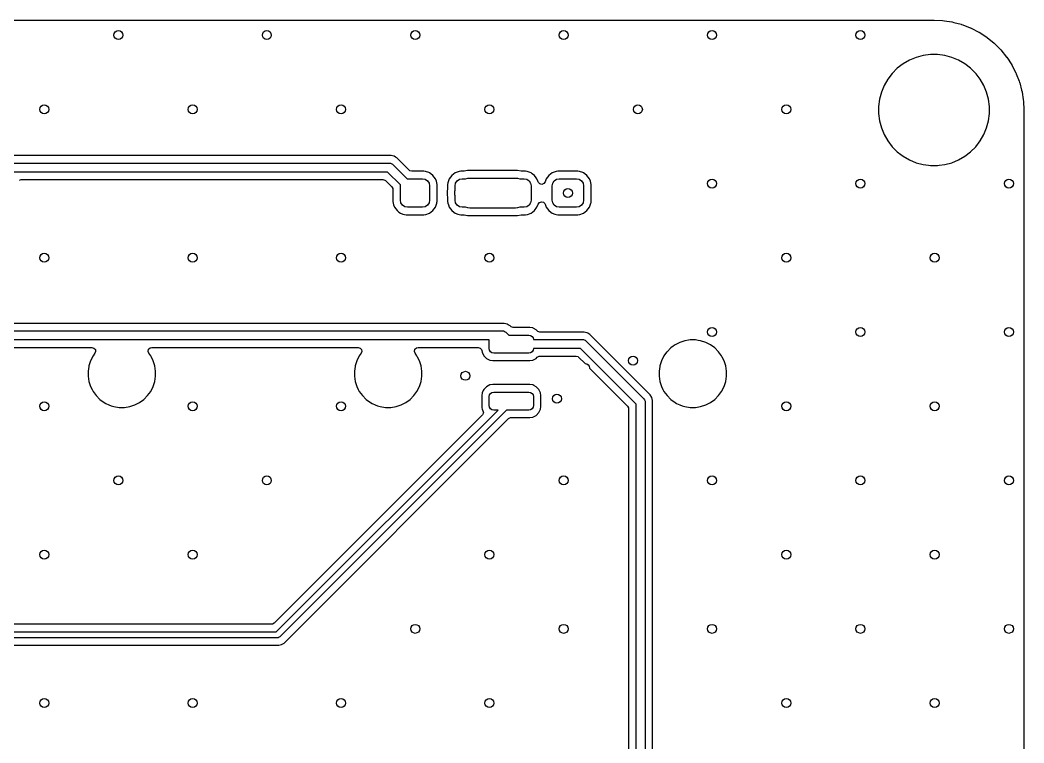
# Model space of a CAD drawing. Extents: x 117 to 217, y -143 to -43.
# Drawn here: x 183.52 to 217, y -67.11 to -43 of the extents above; entities that cross this region are included whole.
import ezdxf

# ---------------------------------------------------------------- set-up
doc = ezdxf.new("R2010")
doc.units = 0
doc.layers.add('BLACK', color=7, linetype='CONTINUOUS')

msp = doc.modelspace()

# ---------------------------------------------------------------- linework, layer by layer
at = {"layer": 'BLACK', "linetype": 'CONTINUOUS'}
for p, q in [((120.003246, -43.0005), (213.996754, -43.0005)), ((213.996754, -43.0005), (214.003243, -43.000669)), ((214.003243, -43.000669), (214.280182, -43.015184)), ((214.280182, -43.015184), (214.287575, -43.015794)), ((214.287575, -43.015794), (214.349875, -43.022813)), ((214.349875, -43.022813), (214.355353, -43.023555)), ((214.355353, -43.023555), (214.597128, -43.061848)), ((214.597128, -43.061848), (214.605289, -43.063423)), ((214.605289, -43.063423), (214.66083, -43.0761)), ((214.66083, -43.0761), (214.665181, -43.077179)), ((214.665181, -43.077179), (214.908157, -43.142284)), ((214.908157, -43.142284), (214.916999, -43.145013)), ((214.916999, -43.145013), (214.959629, -43.15993)), ((214.959629, -43.15993), (214.963079, -43.161195)), ((214.963079, -43.161195), (215.209378, -43.255739)), ((215.209378, -43.255739), (215.218711, -43.25977)), ((215.218711, -43.25977), (215.239307, -43.269689)), ((215.239307, -43.269689), (215.241754, -43.2709)), ((215.241754, -43.2709), (215.493968, -43.399411)), ((215.493968, -43.399411), (215.505203, -43.405898)), ((215.505203, -43.405898), (215.757608, -43.569812)), ((215.757608, -43.569812), (215.768109, -43.577441)), ((215.768109, -43.577441), (216.00201, -43.76685)), ((216.00201, -43.76685), (216.011655, -43.775535)), ((216.011655, -43.775535), (216.224464, -43.988344)), ((213.638214, -44.181161), (213.403895, -44.243947)), ((213.878711, -44.1495), (213.638214, -44.181161)), ((213.878712, -44.1495), (213.878711, -44.1495)), ((214.121288, -44.1495), (213.878712, -44.1495)), ((214.121289, -44.1495), (214.121288, -44.1495)), ((214.361785, -44.181161), (214.121289, -44.1495)), ((214.596104, -44.243947), (214.361785, -44.181161)), ((216.224464, -43.988344), (216.233149, -43.997989)), ((216.233149, -43.997989), (216.422558, -44.23189)), ((212.969706, -44.458067), (212.777263, -44.605733)), ((213.179785, -44.336777), (212.969706, -44.458067)), ((213.179794, -44.336773), (213.179785, -44.336777)), ((213.403895, -44.243947), (213.179794, -44.336773)), ((214.820205, -44.336773), (214.596104, -44.243947)), ((214.820212, -44.336776), (214.820205, -44.336773)), ((215.030289, -44.458064), (214.820212, -44.336776)), ((215.030292, -44.458066), (215.030289, -44.458064)), ((215.030293, -44.458067), (215.030292, -44.458066)), ((215.222736, -44.605733), (215.030293, -44.458067)), ((216.422558, -44.23189), (216.430187, -44.242391)), ((216.430187, -44.242391), (216.594101, -44.494796)), ((216.594101, -44.494796), (216.600591, -44.506036)), ((216.600591, -44.506036), (216.729075, -44.758199)), ((212.605733, -44.777263), (212.458067, -44.969706)), ((212.605739, -44.777256), (212.605733, -44.777263)), ((212.777256, -44.605739), (212.605739, -44.777256)), ((212.777263, -44.605733), (212.777256, -44.605739)), ((215.222743, -44.605739), (215.222736, -44.605733)), ((215.39426, -44.777256), (215.222743, -44.605739)), ((215.394266, -44.777263), (215.39426, -44.777256)), ((215.404533, -44.790643), (215.394266, -44.777263)), ((215.541936, -44.969711), (215.404533, -44.790643)), ((216.729075, -44.758199), (216.730309, -44.760691)), ((216.730309, -44.760691), (216.740223, -44.781277)), ((216.740223, -44.781277), (216.744268, -44.790643)), ((216.744268, -44.790643), (216.838791, -45.036887)), ((212.336773, -45.179794), (212.243947, -45.403895)), ((212.336777, -45.179785), (212.336773, -45.179794)), ((212.458067, -44.969706), (212.336777, -45.179785)), ((215.663224, -45.179788), (215.541936, -44.969711)), ((215.756054, -45.4039), (215.663224, -45.179788)), ((216.838791, -45.036887), (216.840068, -45.040369)), ((216.840068, -45.040369), (216.854985, -45.082999)), ((216.854985, -45.082999), (216.857719, -45.09186)), ((216.857719, -45.09186), (216.922806, -45.334766)), ((212.243947, -45.403895), (212.181161, -45.638214)), ((215.818838, -45.638211), (215.756054, -45.4039)), ((216.922806, -45.334766), (216.923923, -45.339269)), ((216.923923, -45.339269), (216.936569, -45.394679)), ((216.936569, -45.394679), (216.93815, -45.402872)), ((216.93815, -45.402872), (216.97644, -45.644627)), ((212.181161, -45.638214), (212.1495, -45.878711)), ((215.8505, -45.878712), (215.818838, -45.638211)), ((216.97644, -45.644627), (216.977187, -45.650142)), ((216.977187, -45.650142), (216.984204, -45.712424)), ((216.984204, -45.712424), (216.984814, -45.719816)), ((216.984814, -45.719816), (216.99933, -45.996755)), ((212.1495, -45.878711), (212.1495, -46.121288)), ((212.1495, -46.121288), (212.181161, -46.361785)), ((215.818838, -46.361789), (215.8505, -46.121288)), ((215.8505, -46.121288), (215.8505, -45.878712)), ((216.99933, -45.996755), (216.9995, -46.003246)), ((216.9995, -46.003246), (216.9995, -139.996753)), ((212.181161, -46.361785), (212.243947, -46.596104)), ((215.756054, -46.5961), (215.818838, -46.361789)), ((212.243947, -46.596104), (212.336773, -46.820205)), ((212.336773, -46.820205), (212.336776, -46.820212)), ((212.336776, -46.820212), (212.458064, -47.030289)), ((215.541936, -47.030289), (215.663224, -46.820212)), ((215.663224, -46.820212), (215.756054, -46.5961)), ((212.458064, -47.030289), (212.458066, -47.030292)), ((212.458066, -47.030292), (212.458067, -47.030293)), ((212.458067, -47.030293), (212.605733, -47.222736)), ((215.394265, -47.222738), (215.541936, -47.030289)), ((195.891726, -47.5165), (140.451339, -47.5165)), ((195.891727, -47.5165), (195.891726, -47.5165)), ((195.942657, -47.530146), (195.891727, -47.5165)), ((195.993589, -47.543793), (195.942657, -47.530146)), ((212.605733, -47.222736), (212.605739, -47.222743)), ((212.605739, -47.222743), (212.777256, -47.39426)), ((212.777256, -47.39426), (212.777263, -47.394266)), ((212.777263, -47.394266), (212.890321, -47.481018)), ((212.890321, -47.481018), (212.969711, -47.541936)), ((212.969711, -47.541936), (213.179788, -47.663224)), ((214.820212, -47.663224), (215.030289, -47.541936)), ((215.030289, -47.541936), (215.222738, -47.394265)), ((215.222738, -47.394265), (215.394265, -47.222738)), ((177.8, -47.767), (195.839, -47.767)), ((195.839, -47.767), (195.868264, -47.769882)), ((195.868264, -47.769882), (195.890661, -47.779159)), ((195.890661, -47.779159), (195.922335, -47.792279)), ((195.922335, -47.792279), (195.945066, -47.810934)), ((195.945066, -47.810934), (196.429266, -48.295134)), ((196.03925, -47.570156), (195.993589, -47.543793)), ((196.084913, -47.59652), (196.03925, -47.570156)), ((196.084915, -47.596522), (196.084913, -47.59652)), ((196.494574, -48.006181), (196.084915, -47.596522)), ((213.179788, -47.663224), (213.4039, -47.756054)), ((213.4039, -47.756054), (213.638211, -47.818838)), ((213.638211, -47.818838), (213.818586, -47.842584)), ((213.818586, -47.842584), (213.878711, -47.8505)), ((213.878711, -47.8505), (213.878712, -47.8505)), ((213.878712, -47.8505), (214.121289, -47.8505)), ((214.121289, -47.8505), (214.169388, -47.844167)), ((214.169388, -47.844167), (214.361789, -47.818838)), ((214.361789, -47.818838), (214.5961, -47.756054)), ((214.5961, -47.756054), (214.820212, -47.663224)), ((195.776868, -48.067), (177.862132, -48.067)), ((196.208782, -48.498914), (195.776868, -48.067)), ((196.515216, -48.022815), (196.494574, -48.006181)), ((196.582255, -48.0425), (196.515216, -48.022815)), ((196.986674, -48.0425), (196.582255, -48.0425)), ((196.98669, -48.0425), (196.986674, -48.0425)), ((197.044799, -48.048748), (196.98669, -48.0425)), ((197.149644, -48.087854), (197.044799, -48.048748)), ((197.176278, -48.097788), (197.149644, -48.087854)), ((197.17628, -48.097789), (197.176278, -48.097788)), ((197.214238, -48.126205), (197.17628, -48.097789)), ((197.288616, -48.181884), (197.214238, -48.126205)), ((197.372712, -48.294222), (197.288616, -48.181884)), ((197.916384, -48.181884), (197.832289, -48.294219)), ((198.028719, -48.097789), (197.916384, -48.181884)), ((198.1602, -48.048748), (198.028719, -48.097789)), ((198.218309, -48.0425), (198.1602, -48.048748)), ((198.30319, -48.0425), (198.218309, -48.0425)), ((198.327382, -48.040117), (198.30319, -48.0425)), ((198.44108, -48.0175), (198.327382, -48.040117)), ((198.441082, -48.0175), (198.44108, -48.0175)), ((200.112918, -48.0175), (198.441082, -48.0175)), ((200.11292, -48.0175), (200.112918, -48.0175)), ((200.226618, -48.040117), (200.11292, -48.0175)), ((200.25081, -48.0425), (200.226618, -48.040117)), ((200.373174, -48.0425), (200.25081, -48.0425)), ((200.37319, -48.0425), (200.373174, -48.0425)), ((200.431299, -48.048748), (200.37319, -48.0425)), ((200.536144, -48.087854), (200.431299, -48.048748)), ((200.562778, -48.097788), (200.536144, -48.087854)), ((200.56278, -48.097789), (200.562778, -48.097788)), ((200.600738, -48.126205), (200.56278, -48.097789)), ((200.675116, -48.181884), (200.600738, -48.126205)), ((200.735005, -48.261886), (200.675116, -48.181884)), ((201.152884, -48.181884), (201.068787, -48.294222)), ((201.265219, -48.097789), (201.152884, -48.181884)), ((201.3967, -48.048748), (201.265219, -48.097789)), ((201.454809, -48.0425), (201.3967, -48.048748)), ((201.454826, -48.0425), (201.454809, -48.0425)), ((202.123174, -48.0425), (201.454826, -48.0425)), ((202.12319, -48.0425), (202.123174, -48.0425)), ((202.181299, -48.048748), (202.12319, -48.0425)), ((202.286144, -48.087854), (202.181299, -48.048748)), ((202.312778, -48.097788), (202.286144, -48.087854)), ((202.31278, -48.097789), (202.312778, -48.097788)), ((202.350738, -48.126205), (202.31278, -48.097789)), ((202.425116, -48.181884), (202.350738, -48.126205)), ((202.509212, -48.294222), (202.425116, -48.181884)), ((183.497389, -48.334859), (183.560664, -48.3175)), ((183.560664, -48.3175), (195.621745, -48.3175)), ((195.621745, -48.3175), (195.688784, -48.337185)), ((195.688784, -48.337185), (195.709426, -48.353819)), ((195.709426, -48.353819), (195.915681, -48.560073)), ((196.2025, -48.5305), (196.208782, -48.498914)), ((196.2025, -49.0055), (196.2025, -48.5305)), ((196.429266, -48.295134), (196.44, -48.293)), ((196.44, -48.293), (196.94, -48.293)), ((196.94, -48.293), (197.030887, -48.311079)), ((197.030887, -48.311079), (197.107938, -48.362562)), ((197.107938, -48.362562), (197.159421, -48.439613)), ((197.159421, -48.439613), (197.1775, -48.5305)), ((197.1775, -48.5305), (197.1775, -49.0055)), ((197.402668, -48.374538), (197.372712, -48.294222)), ((197.421751, -48.4257), (197.402668, -48.374538)), ((197.427999, -48.483809), (197.421751, -48.4257)), ((197.428, -48.483826), (197.427999, -48.483809)), ((197.428, -48.694082), (197.428, -48.483826)), ((197.783248, -48.4257), (197.777, -48.483809)), ((197.777, -48.483809), (197.777, -48.619029)), ((197.832289, -48.294219), (197.783248, -48.4257)), ((198.0275, -48.5305), (198.045579, -48.439613)), ((198.0275, -48.672051), (198.0275, -48.5305)), ((198.045579, -48.439613), (198.097062, -48.362562)), ((198.097062, -48.362562), (198.174113, -48.311079)), ((198.174113, -48.311079), (198.265, -48.293)), ((198.265, -48.293), (198.3724, -48.293)), ((198.3724, -48.293), (198.449737, -48.272278)), ((198.449737, -48.272278), (198.515, -48.268)), ((198.515, -48.268), (200.039, -48.268)), ((200.039, -48.268), (200.104263, -48.272278)), ((200.104263, -48.272278), (200.1816, -48.293)), ((200.1816, -48.293), (200.3265, -48.293)), ((200.3265, -48.293), (200.417387, -48.311079)), ((200.417387, -48.311079), (200.494438, -48.362562)), ((200.494438, -48.362562), (200.545921, -48.439613)), ((200.545921, -48.439613), (200.564, -48.5305)), ((200.564, -48.5305), (200.564, -49.0055)), ((200.759212, -48.294222), (200.735005, -48.261886)), ((200.797819, -48.397729), (200.759212, -48.294222)), ((200.805167, -48.413821), (200.797819, -48.397729)), ((200.854572, -48.463227), (200.805167, -48.413821)), ((200.922845, -48.478079), (200.854572, -48.463227)), ((200.98831, -48.453663), (200.922845, -48.478079)), ((201.030181, -48.397729), (200.98831, -48.453663)), ((201.068787, -48.294222), (201.030181, -48.397729)), ((201.264, -48.5305), (201.282079, -48.439613)), ((201.264, -49.0055), (201.264, -48.5305)), ((201.282079, -48.439613), (201.333562, -48.362562)), ((201.333562, -48.362562), (201.410613, -48.311079)), ((201.410613, -48.311079), (201.5015, -48.293)), ((201.5015, -48.293), (202.0765, -48.293)), ((202.0765, -48.293), (202.167387, -48.311079)), ((202.167387, -48.311079), (202.244438, -48.362562)), ((202.244438, -48.362562), (202.295921, -48.439613)), ((202.295921, -48.439613), (202.314, -48.5305)), ((202.314, -48.5305), (202.314, -49.0055)), ((202.539168, -48.374538), (202.509212, -48.294222)), ((202.558251, -48.4257), (202.539168, -48.374538)), ((202.564499, -48.483809), (202.558251, -48.4257)), ((202.5645, -48.483826), (202.564499, -48.483809)), ((202.5645, -49.052173), (202.5645, -48.483826)), ((195.915681, -48.560073), (195.949166, -48.621396)), ((195.949166, -48.621396), (195.952, -48.647754)), ((195.952, -48.647754), (195.952, -49.05219)), ((197.428, -49.052173), (197.428, -48.694082)), ((197.764905, -48.692044), (197.7645, -48.694082)), ((197.7645, -48.694082), (197.7645, -48.841918)), ((197.7645, -48.841918), (197.776336, -48.90142)), ((197.774617, -48.643221), (197.764905, -48.692038)), ((197.764905, -48.692038), (197.764905, -48.692044)), ((197.777, -48.619029), (197.774617, -48.643221)), ((198.019278, -48.702737), (198.0275, -48.672051)), ((198.019278, -48.833263), (198.019278, -48.702737)), ((198.0275, -48.863948), (198.019278, -48.833263)), ((198.0275, -49.0055), (198.0275, -48.863948)), ((195.952, -49.05219), (195.958248, -49.110299)), ((195.958248, -49.110299), (195.978086, -49.163485)), ((195.978086, -49.163485), (196.007288, -49.241778)), ((196.220579, -49.096387), (196.2025, -49.0055)), ((196.272062, -49.173438), (196.220579, -49.096387)), ((196.349113, -49.224921), (196.272062, -49.173438)), ((197.107938, -49.173438), (197.030887, -49.224921)), ((197.159421, -49.096387), (197.107938, -49.173438)), ((197.1775, -49.0055), (197.159421, -49.096387)), ((197.372712, -49.241778), (197.421751, -49.110299)), ((197.421751, -49.110299), (197.424179, -49.087719)), ((197.424179, -49.087719), (197.427999, -49.05219)), ((197.427999, -49.05219), (197.428, -49.052173)), ((197.776336, -48.90142), (197.776816, -48.910211)), ((197.776816, -48.910211), (197.777, -48.91697)), ((197.777, -48.91697), (197.777, -49.05219)), ((197.777, -49.05219), (197.783248, -49.110299)), ((197.783248, -49.110299), (197.803086, -49.163485)), ((197.803086, -49.163485), (197.832288, -49.241778)), ((198.045579, -49.096387), (198.0275, -49.0055)), ((198.097062, -49.173438), (198.045579, -49.096387)), ((198.174113, -49.224921), (198.097062, -49.173438)), ((200.494438, -49.173438), (200.417387, -49.224921)), ((200.545921, -49.096387), (200.494438, -49.173438)), ((200.564, -49.0055), (200.545921, -49.096387)), ((200.759212, -49.241778), (200.797818, -49.138268)), ((200.797818, -49.138268), (200.83969, -49.082337)), ((200.83969, -49.082337), (200.905154, -49.05792)), ((200.905154, -49.05792), (200.973427, -49.072772)), ((200.973427, -49.072772), (201.022832, -49.122177)), ((201.022832, -49.122177), (201.030179, -49.138265)), ((201.030179, -49.138265), (201.068788, -49.241778)), ((201.282079, -49.096387), (201.264, -49.0055)), ((201.333562, -49.173438), (201.282079, -49.096387)), ((201.410613, -49.224921), (201.333562, -49.173438)), ((202.244438, -49.173438), (202.167387, -49.224921)), ((202.295921, -49.096387), (202.244438, -49.173438)), ((202.314, -49.0055), (202.295921, -49.096387)), ((202.509212, -49.241778), (202.558251, -49.110299)), ((202.558251, -49.110299), (202.560679, -49.087719)), ((202.560679, -49.087719), (202.564499, -49.05219)), ((202.564499, -49.05219), (202.5645, -49.052173)), ((196.007288, -49.241778), (196.091384, -49.354116)), ((196.091384, -49.354116), (196.155166, -49.401863)), ((196.155166, -49.401863), (196.202252, -49.437112)), ((196.202252, -49.437112), (196.203722, -49.438212)), ((196.203722, -49.438212), (196.289499, -49.470205)), ((196.289499, -49.470205), (196.3352, -49.487251)), ((196.3352, -49.487251), (196.393309, -49.493499)), ((196.44, -49.243), (196.349113, -49.224921)), ((196.393309, -49.493499), (196.393326, -49.4935)), ((196.393326, -49.4935), (196.986674, -49.4935)), ((196.94, -49.243), (196.44, -49.243)), ((197.030887, -49.224921), (196.94, -49.243)), ((196.986674, -49.4935), (196.98669, -49.493499)), ((196.98669, -49.493499), (197.044799, -49.487251)), ((197.044799, -49.487251), (197.054797, -49.483522)), ((197.054797, -49.483522), (197.176278, -49.438212)), ((197.176278, -49.438212), (197.288616, -49.354116)), ((197.288616, -49.354116), (197.372712, -49.241778)), ((197.832288, -49.241778), (197.916384, -49.354116)), ((197.916384, -49.354116), (197.980166, -49.401863)), ((197.980166, -49.401863), (198.027252, -49.437112)), ((198.027252, -49.437112), (198.028722, -49.438212)), ((198.028722, -49.438212), (198.114499, -49.470205)), ((198.114499, -49.470205), (198.1602, -49.487251)), ((198.1602, -49.487251), (198.218309, -49.493499)), ((198.265, -49.243), (198.174113, -49.224921)), ((198.218309, -49.493499), (198.218326, -49.4935)), ((198.218326, -49.4935), (198.30319, -49.4935)), ((198.3724, -49.243), (198.265, -49.243)), ((198.30319, -49.4935), (198.327382, -49.495883)), ((198.327382, -49.495883), (198.44108, -49.5185)), ((198.449737, -49.263722), (198.3724, -49.243)), ((198.44108, -49.5185), (198.441082, -49.5185)), ((198.441082, -49.5185), (200.112919, -49.5185)), ((198.515, -49.268), (198.449737, -49.263722)), ((200.039, -49.268), (198.515, -49.268)), ((200.104263, -49.263722), (200.039, -49.268)), ((200.1816, -49.243), (200.104263, -49.263722)), ((200.112919, -49.5185), (200.226618, -49.495883)), ((200.3265, -49.243), (200.1816, -49.243)), ((200.226618, -49.495883), (200.25081, -49.4935)), ((200.25081, -49.4935), (200.373174, -49.4935)), ((200.417387, -49.224921), (200.3265, -49.243)), ((200.373174, -49.4935), (200.37319, -49.493499)), ((200.37319, -49.493499), (200.431299, -49.487251)), ((200.431299, -49.487251), (200.441297, -49.483522)), ((200.441297, -49.483522), (200.562778, -49.438212)), ((200.562778, -49.438212), (200.675116, -49.354116)), ((200.675116, -49.354116), (200.759212, -49.241778)), ((201.068788, -49.241778), (201.152884, -49.354116)), ((201.152884, -49.354116), (201.216666, -49.401863)), ((201.216666, -49.401863), (201.263752, -49.437112)), ((201.263752, -49.437112), (201.265222, -49.438212)), ((201.265222, -49.438212), (201.350999, -49.470205)), ((201.350999, -49.470205), (201.3967, -49.487251)), ((201.3967, -49.487251), (201.454809, -49.493499)), ((201.5015, -49.243), (201.410613, -49.224921)), ((201.454809, -49.493499), (201.454826, -49.4935)), ((201.454826, -49.4935), (202.123174, -49.4935)), ((202.0765, -49.243), (201.5015, -49.243)), ((202.167387, -49.224921), (202.0765, -49.243)), ((202.123174, -49.4935), (202.12319, -49.493499)), ((202.12319, -49.493499), (202.181299, -49.487251)), ((202.181299, -49.487251), (202.191297, -49.483522)), ((202.191297, -49.483522), (202.312778, -49.438212)), ((202.312778, -49.438212), (202.425116, -49.354116)), ((202.425116, -49.354116), (202.509212, -49.241778)), ((199.667226, -53.1155), (143.100839, -53.1155)), ((199.667227, -53.1155), (199.667226, -53.1155)), ((199.718157, -53.129146), (199.667227, -53.1155)), ((199.769089, -53.142793), (199.718157, -53.129146)), ((199.796645, -53.158703), (199.769089, -53.142793)), ((199.860413, -53.19552), (199.796645, -53.158703)), ((199.860415, -53.195522), (199.860413, -53.19552)), ((199.882074, -53.217181), (199.860415, -53.195522)), ((199.902716, -53.233815), (199.882074, -53.217181)), ((199.969755, -53.2535), (199.902716, -53.233815)), ((143.0405, -53.366), (199.6145, -53.366)), ((199.6145, -53.366), (199.643764, -53.368882)), ((199.643764, -53.368882), (199.665564, -53.377912)), ((199.665564, -53.377912), (199.697835, -53.391279)), ((199.697835, -53.391279), (199.720566, -53.409934)), ((199.720566, -53.409934), (199.814632, -53.504)), ((199.814632, -53.504), (200.49, -53.504)), ((200.521519, -53.2535), (199.969755, -53.2535)), ((200.49, -53.504), (200.547403, -53.515418)), ((200.521524, -53.2535), (200.521519, -53.2535)), ((200.615301, -53.268352), (200.521524, -53.2535)), ((200.547403, -53.515418), (200.596066, -53.547934)), ((200.596066, -53.547934), (200.628582, -53.596597)), ((200.631417, -53.276564), (200.615301, -53.268352)), ((200.728342, -53.32595), (200.631417, -53.276564)), ((200.728344, -53.325952), (200.728342, -53.32595)), ((200.728346, -53.325953), (200.728344, -53.325952)), ((200.769572, -53.36718), (200.728346, -53.325953)), ((200.790215, -53.383815), (200.769572, -53.36718)), ((200.857254, -53.4035), (200.790215, -53.383815)), ((202.330404, -53.4035), (200.857254, -53.4035)), ((202.330405, -53.4035), (202.330404, -53.4035)), ((202.381335, -53.417146), (202.330405, -53.4035)), ((202.432267, -53.430793), (202.381335, -53.417146)), ((202.451012, -53.441616), (202.432267, -53.430793)), ((202.523591, -53.48352), (202.451012, -53.441616)), ((203.743492, -54.703421), (202.523591, -53.48352)), ((199.165, -53.666), (181.59, -53.666)), ((199.165, -53.954), (199.165, -53.666)), ((200.628582, -53.596597), (200.64, -53.654)), ((200.64, -53.654), (202.277678, -53.654)), ((202.277678, -53.654), (202.306942, -53.656882)), ((202.306942, -53.656882), (202.328954, -53.666)), ((202.328954, -53.666), (202.361013, -53.679279)), ((202.361013, -53.679279), (202.383744, -53.697934)), ((202.383744, -53.697934), (204.322066, -55.636256)), ((205.29751, -53.878173), (205.221336, -53.933517)), ((205.364659, -53.829386), (205.29751, -53.878173)), ((205.522507, -53.748957), (205.364659, -53.829386)), ((205.52251, -53.748956), (205.522507, -53.748957)), ((205.690993, -53.694214), (205.52251, -53.748956)), ((205.807645, -53.675738), (205.690993, -53.694214)), ((205.865971, -53.6665), (205.807645, -53.675738)), ((206.043129, -53.6665), (205.865971, -53.6665)), ((206.130617, -53.680357), (206.043129, -53.6665)), ((206.218106, -53.694214), (206.130617, -53.680357)), ((206.386589, -53.748956), (206.218106, -53.694214)), ((206.386592, -53.748957), (206.386589, -53.748956)), ((206.54444, -53.829386), (206.386592, -53.748957)), ((206.687764, -53.933517), (206.54444, -53.829386)), ((181.957338, -53.9165), (185.91608, -53.9165)), ((185.951936, -54.202109), (185.871507, -54.359957)), ((185.91608, -53.9165), (185.983119, -53.936185)), ((186.016398, -54.113386), (185.951936, -54.202109)), ((185.983119, -53.936185), (186.028874, -53.988989)), ((186.038818, -54.058147), (186.016398, -54.113386)), ((186.028874, -53.988989), (186.038818, -54.058147)), ((187.789222, -54.047579), (187.805047, -53.979525)), ((187.812701, -54.113385), (187.789222, -54.047579)), ((187.805047, -53.979525), (187.855153, -53.93083)), ((187.877164, -54.20211), (187.812701, -54.113385)), ((187.855153, -53.93083), (187.91302, -53.9165)), ((187.896887, -54.240819), (187.877164, -54.20211)), ((187.91302, -53.9165), (194.79608, -53.9165)), ((194.831936, -54.202109), (194.751507, -54.359957)), ((194.79608, -53.9165), (194.863119, -53.936185)), ((194.896398, -54.113386), (194.831936, -54.202109)), ((194.863119, -53.936185), (194.908874, -53.988989)), ((194.918818, -54.058147), (194.896398, -54.113386)), ((194.908874, -53.988989), (194.918818, -54.058147)), ((196.669222, -54.047579), (196.685047, -53.979525)), ((196.692701, -54.113385), (196.669222, -54.047579)), ((196.685047, -53.979525), (196.735153, -53.93083)), ((196.757164, -54.20211), (196.692701, -54.113385)), ((196.735153, -53.93083), (196.79302, -53.9165)), ((196.776887, -54.240819), (196.757164, -54.20211)), ((196.79302, -53.9165), (198.797663, -53.9165)), ((198.797663, -53.9165), (198.864702, -53.936185)), ((198.864702, -53.936185), (198.910457, -53.988989)), ((198.910457, -53.988989), (198.920136, -54.021102)), ((198.920136, -54.021102), (198.929354, -54.079304)), ((198.929354, -54.079304), (198.98695, -54.192342)), ((198.98695, -54.192342), (198.986952, -54.192344)), ((198.986952, -54.192344), (198.986954, -54.192347)), ((198.986954, -54.192347), (199.076652, -54.282045)), ((199.176418, -54.011403), (199.165, -53.954)), ((199.208934, -54.060066), (199.176418, -54.011403)), ((199.257597, -54.092582), (199.208934, -54.060066)), ((199.315, -54.104), (199.257597, -54.092582)), ((200.49, -54.104), (199.315, -54.104)), ((200.547403, -54.092582), (200.49, -54.104)), ((200.596066, -54.060066), (200.547403, -54.092582)), ((200.628582, -54.011403), (200.596066, -54.060066)), ((200.64, -53.954), (200.628582, -54.011403)), ((202.215546, -53.954), (200.64, -53.954)), ((200.769572, -54.24082), (200.830895, -54.207334)), ((200.830895, -54.207334), (200.857254, -54.2045)), ((200.857254, -54.2045), (202.060423, -54.2045)), ((202.060423, -54.2045), (202.127462, -54.224185)), ((202.127462, -54.224185), (202.148104, -54.240819)), ((204.066, -55.804454), (202.215546, -53.954)), ((204.991936, -54.202109), (204.911507, -54.359957)), ((205.08116, -54.079304), (204.991936, -54.202109)), ((205.096067, -54.058786), (205.08116, -54.079304)), ((205.096069, -54.058784), (205.096067, -54.058786)), ((205.221333, -53.933519), (205.096069, -54.058783)), ((205.096069, -54.058783), (205.096069, -54.058784)), ((205.221334, -53.933519), (205.221333, -53.933519)), ((205.221336, -53.933517), (205.221334, -53.933519)), ((206.813033, -54.058786), (206.687764, -53.933517)), ((206.917164, -54.20211), (206.813033, -54.058786)), ((206.936887, -54.240819), (206.917164, -54.20211)), ((185.812927, -54.552668), (185.78905, -54.703421)), ((185.816764, -54.528443), (185.812927, -54.552668)), ((185.871506, -54.35996), (185.816764, -54.528443)), ((185.871507, -54.359957), (185.871506, -54.35996)), ((187.957592, -54.359957), (187.896887, -54.240819)), ((187.957592, -54.359958), (187.957592, -54.359957)), ((188.012336, -54.528445), (187.957592, -54.359958)), ((188.04005, -54.703421), (188.012336, -54.528445)), ((194.692927, -54.552668), (194.66905, -54.703421)), ((194.696764, -54.528443), (194.692927, -54.552668)), ((194.751506, -54.35996), (194.696764, -54.528443)), ((194.751507, -54.359957), (194.751506, -54.35996)), ((196.837592, -54.359957), (196.776887, -54.240819)), ((196.837592, -54.359958), (196.837592, -54.359957)), ((196.892336, -54.528445), (196.837592, -54.359958)), ((196.92005, -54.703421), (196.892336, -54.528445)), ((199.076652, -54.282045), (199.076654, -54.282046)), ((199.076654, -54.282046), (199.076658, -54.28205)), ((199.076658, -54.28205), (199.189694, -54.339645)), ((199.189694, -54.339645), (199.189698, -54.339647)), ((199.189698, -54.339647), (199.283475, -54.354499)), ((199.283475, -54.354499), (199.283481, -54.3545)), ((199.283481, -54.3545), (200.521518, -54.354499)), ((200.521518, -54.354499), (200.615304, -54.339646)), ((200.615304, -54.339646), (200.728342, -54.28205)), ((200.728342, -54.28205), (200.769572, -54.24082)), ((202.148104, -54.240819), (202.361285, -54.454)), ((202.361285, -54.454), (202.365, -54.454)), ((202.365, -54.454), (202.422403, -54.465418)), ((202.422403, -54.465418), (202.471066, -54.497934)), ((202.471066, -54.497934), (202.503582, -54.546597)), ((202.503582, -54.546597), (202.515, -54.604)), ((204.852927, -54.552668), (204.82905, -54.703421)), ((204.856764, -54.528443), (204.852927, -54.552668)), ((204.911506, -54.35996), (204.856764, -54.528443)), ((204.911507, -54.359957), (204.911506, -54.35996)), ((206.997592, -54.359957), (206.936887, -54.240819)), ((206.997592, -54.359958), (206.997592, -54.359957)), ((207.052336, -54.528445), (206.997592, -54.359958)), ((207.08005, -54.703421), (207.052336, -54.528445)), ((185.78905, -54.703421), (185.78905, -54.880579)), ((185.78905, -54.880579), (185.802907, -54.968067)), ((188.012336, -55.055555), (188.04005, -54.880579)), ((188.04005, -54.880579), (188.04005, -54.703421)), ((194.66905, -54.703421), (194.66905, -54.880579)), ((194.66905, -54.880579), (194.682907, -54.968067)), ((196.892336, -55.055555), (196.92005, -54.880579)), ((196.92005, -54.880579), (196.92005, -54.703421)), ((202.515, -54.604), (202.515, -54.607715)), ((202.515, -54.607715), (203.779181, -55.871896)), ((204.53648, -55.496409), (203.743492, -54.703421)), ((204.82905, -54.703421), (204.82905, -54.880579)), ((204.82905, -54.880579), (204.842907, -54.968067)), ((207.052336, -55.055555), (207.08005, -54.880579)), ((207.08005, -54.880579), (207.08005, -54.703421)), ((185.802907, -54.968067), (185.816764, -55.055556)), ((185.816764, -55.055556), (185.871506, -55.224039)), ((185.871506, -55.224039), (185.871507, -55.224042)), ((185.871507, -55.224042), (185.918188, -55.315657)), ((187.877164, -55.38189), (187.957592, -55.224042)), ((187.957592, -55.224042), (188.012336, -55.055555)), ((194.682907, -54.968067), (194.696764, -55.055556)), ((194.696764, -55.055556), (194.751506, -55.224039)), ((194.751506, -55.224039), (194.751507, -55.224042)), ((194.751507, -55.224042), (194.798188, -55.315657)), ((196.757164, -55.38189), (196.837592, -55.224042)), ((196.837592, -55.224042), (196.892336, -55.055555)), ((199.076652, -55.225954), (198.986954, -55.315652)), ((199.076657, -55.225951), (199.076652, -55.225954)), ((199.076658, -55.22595), (199.076657, -55.225951)), ((199.189696, -55.168354), (199.076658, -55.22595)), ((199.202519, -55.166323), (199.189696, -55.168354)), ((199.283482, -55.1535), (199.202519, -55.166323)), ((200.521524, -55.1535), (199.283482, -55.1535)), ((200.615301, -55.168352), (200.521524, -55.1535)), ((200.651517, -55.186805), (200.615301, -55.168352)), ((200.728342, -55.22595), (200.651517, -55.186805)), ((200.728344, -55.225952), (200.728342, -55.22595)), ((200.728347, -55.225954), (200.728344, -55.225952)), ((200.818045, -55.315652), (200.728347, -55.225954)), ((204.842907, -54.968067), (204.856764, -55.055556)), ((204.856764, -55.055556), (204.911506, -55.224039)), ((204.911506, -55.224039), (204.911507, -55.224042)), ((204.911507, -55.224042), (204.958188, -55.315657)), ((206.917164, -55.38189), (206.997592, -55.224042)), ((206.997592, -55.224042), (207.052336, -55.055555)), ((185.918188, -55.315657), (185.951936, -55.38189)), ((185.951936, -55.38189), (186.056067, -55.525214)), ((186.056067, -55.525214), (186.181336, -55.650483)), ((187.647764, -55.650483), (187.773033, -55.525214)), ((187.773033, -55.525214), (187.877164, -55.38189)), ((194.798188, -55.315657), (194.831936, -55.38189)), ((194.831936, -55.38189), (194.936067, -55.525214)), ((194.936067, -55.525214), (195.061336, -55.650483)), ((196.527764, -55.650483), (196.653033, -55.525214)), ((196.653033, -55.525214), (196.757164, -55.38189)), ((198.929352, -55.428698), (198.9145, -55.522475)), ((198.9145, -55.522475), (198.9145, -55.885517)), ((198.967751, -55.353337), (198.929352, -55.428698)), ((198.98695, -55.315658), (198.967751, -55.353337)), ((198.986951, -55.315657), (198.98695, -55.315658)), ((198.986954, -55.315652), (198.986951, -55.315657)), ((199.165, -55.554), (199.176418, -55.496597)), ((199.165, -55.854), (199.165, -55.554)), ((199.176418, -55.496597), (199.208934, -55.447934)), ((199.208934, -55.447934), (199.257597, -55.415418)), ((199.257597, -55.415418), (199.315, -55.404)), ((199.315, -55.404), (200.49, -55.404)), ((200.49, -55.404), (200.547403, -55.415418)), ((200.547403, -55.415418), (200.596066, -55.447934)), ((200.596066, -55.447934), (200.628582, -55.496597)), ((200.628582, -55.496597), (200.64, -55.554)), ((200.64, -55.554), (200.64, -55.854)), ((200.818046, -55.315654), (200.818045, -55.315652)), ((200.81805, -55.315658), (200.818046, -55.315654)), ((200.875646, -55.428696), (200.81805, -55.315658)), ((200.890499, -55.522482), (200.875646, -55.428696)), ((200.8905, -55.885519), (200.890499, -55.522482)), ((204.589207, -55.587734), (204.53648, -55.496409)), ((204.958188, -55.315657), (204.991936, -55.38189)), ((204.991936, -55.38189), (205.096067, -55.525214)), ((205.096067, -55.525214), (205.221336, -55.650483)), ((206.687764, -55.650483), (206.813033, -55.525214)), ((206.813033, -55.525214), (206.917164, -55.38189)), ((186.181336, -55.650483), (186.32466, -55.754614)), ((186.32466, -55.754614), (186.377499, -55.781537)), ((186.377499, -55.781537), (186.482507, -55.835042)), ((186.482507, -55.835042), (186.48251, -55.835043)), ((186.48251, -55.835043), (186.558759, -55.859817)), ((186.558759, -55.859817), (186.650995, -55.889786)), ((186.650995, -55.889786), (186.825971, -55.9175)), ((187.003129, -55.9175), (187.178105, -55.889786)), ((187.178105, -55.889786), (187.346592, -55.835042)), ((187.346592, -55.835042), (187.50444, -55.754614)), ((187.50444, -55.754614), (187.647764, -55.650483)), ((195.061336, -55.650483), (195.20466, -55.754614)), ((195.20466, -55.754614), (195.257499, -55.781537)), ((195.257499, -55.781537), (195.362507, -55.835042)), ((195.362507, -55.835042), (195.36251, -55.835043)), ((195.36251, -55.835043), (195.438759, -55.859817)), ((195.438759, -55.859817), (195.530995, -55.889786)), ((195.530995, -55.889786), (195.705971, -55.9175)), ((195.883129, -55.9175), (196.058105, -55.889786)), ((196.058105, -55.889786), (196.226592, -55.835042)), ((196.226592, -55.835042), (196.38444, -55.754614)), ((196.38444, -55.754614), (196.527764, -55.650483)), ((198.9145, -55.885517), (198.922055, -55.933219)), ((199.176418, -55.911403), (199.165, -55.854)), ((199.208934, -55.960066), (199.176418, -55.911403)), ((200.628582, -55.911403), (200.596066, -55.960066)), ((200.64, -55.854), (200.628582, -55.911403)), ((200.875647, -55.979301), (200.890499, -55.885524)), ((200.890499, -55.885524), (200.8905, -55.885519)), ((203.779181, -55.871896), (203.812666, -55.933219)), ((204.066, -78.994), (204.066, -55.804454)), ((204.322066, -55.636256), (204.340721, -55.658986)), ((204.340721, -55.658986), (204.351285, -55.684491)), ((204.351285, -55.684491), (204.363118, -55.713058)), ((204.363118, -55.713058), (204.366, -55.742322)), ((204.366, -55.742322), (204.366, -78.931868)), ((204.589207, -55.587735), (204.589207, -55.587734)), ((204.6165, -55.689595), (204.589207, -55.587735)), ((204.6165, -55.689597), (204.6165, -55.689595)), ((204.6165, -71.317685), (204.6165, -55.689597)), ((205.221336, -55.650483), (205.36466, -55.754614)), ((205.36466, -55.754614), (205.417499, -55.781537)), ((205.417499, -55.781537), (205.522507, -55.835042)), ((205.522507, -55.835042), (205.52251, -55.835043)), ((205.52251, -55.835043), (205.598759, -55.859817)), ((205.598759, -55.859817), (205.690995, -55.889786)), ((205.690995, -55.889786), (205.865971, -55.9175)), ((206.043129, -55.9175), (206.218105, -55.889786)), ((206.218105, -55.889786), (206.386592, -55.835042)), ((206.386592, -55.835042), (206.54444, -55.754614)), ((206.54444, -55.754614), (206.687764, -55.650483)), ((186.825971, -55.9175), (186.825972, -55.9175)), ((186.825972, -55.9175), (187.003128, -55.9175)), ((187.003128, -55.9175), (187.003129, -55.9175)), ((198.933887, -56.17693), (191.997637, -63.113181)), ((192.065078, -63.4), (199.461078, -56.004)), ((199.743922, -56.004), (192.177211, -63.570711)), ((195.705971, -55.9175), (195.705972, -55.9175)), ((195.705972, -55.9175), (195.883128, -55.9175)), ((195.883128, -55.9175), (195.883129, -55.9175)), ((198.922055, -55.933219), (198.929354, -55.979304)), ((198.929354, -55.979304), (198.956691, -56.032956)), ((198.943311, -56.166364), (198.933887, -56.17693)), ((198.969587, -56.101623), (198.943311, -56.166364)), ((198.956691, -56.032956), (198.969587, -56.101623)), ((199.257597, -55.992582), (199.208934, -55.960066)), ((199.315, -56.004), (199.257597, -55.992582)), ((199.461078, -56.004), (199.315, -56.004)), ((200.49, -56.004), (199.743922, -56.004)), ((200.547403, -55.992582), (200.49, -56.004)), ((200.521518, -56.254499), (200.615304, -56.239646)), ((200.596066, -55.960066), (200.547403, -55.992582)), ((200.615304, -56.239646), (200.728342, -56.18205)), ((200.728342, -56.18205), (200.81805, -56.092342)), ((200.81805, -56.092342), (200.875646, -55.979304)), ((200.875646, -55.979302), (200.875647, -55.979301)), ((200.875646, -55.979304), (200.875646, -55.979302)), ((203.812666, -55.933219), (203.8155, -55.959577)), ((203.8155, -55.959577), (203.8155, -81.9815)), ((205.865971, -55.9175), (205.865972, -55.9175)), ((205.865972, -55.9175), (206.043128, -55.9175)), ((206.043128, -55.9175), (206.043129, -55.9175)), ((192.321712, -63.78047), (199.811363, -56.290817)), ((199.811363, -56.290817), (199.872686, -56.257333)), ((199.872686, -56.257333), (199.899044, -56.254499)), ((199.899044, -56.254499), (200.521517, -56.254499)), ((200.521517, -56.254499), (200.521518, -56.254499)), ((191.909956, -63.1495), (138.500444, -63.1495)), ((191.936314, -63.146666), (191.909956, -63.1495)), ((191.997637, -63.113181), (191.936314, -63.146666)), ((137.922, -63.4), (192.065078, -63.4)), ((192.1065, -63.6), (137.963422, -63.6)), ((192.126009, -63.598079), (192.1065, -63.6)), ((192.162057, -63.583147), (192.126009, -63.598079)), ((192.177211, -63.570711), (192.162057, -63.583147)), ((138.118544, -63.8505), (192.152642, -63.8505)), ((192.152642, -63.8505), (192.152644, -63.8505)), ((192.152644, -63.8505), (192.241788, -63.826614)), ((192.241788, -63.826614), (192.321712, -63.78047))]:
    msp.add_line(p, q, dxfattribs=at)
at = {"layer": 'BLACK'}
for centre in [(186.798984, -43.50254), (191.74873, -43.50254), (196.698476, -43.50254), (201.648222, -43.50254), (206.597968, -43.50254), (211.547714, -43.50254), (184.324111, -45.977413), (189.273857, -45.977413), (194.223603, -45.977413), (199.173349, -45.977413), (204.123095, -45.977413), (209.072841, -45.977413), (206.597968, -48.452286), (211.547714, -48.452286), (216.49746, -48.452286), (201.789, -48.768), (184.324111, -50.927159), (189.273857, -50.927159), (194.223603, -50.927159), (199.173349, -50.927159), (209.072841, -50.927159), (214.022587, -50.927159), (206.597968, -53.402032), (211.547714, -53.402032), (216.49746, -53.402032), (203.962, -54.356), (198.374, -54.864), (201.422, -55.626), (184.324111, -55.876905), (189.273857, -55.876905), (194.223603, -55.876905), (209.072841, -55.876905), (214.022587, -55.876905), (186.798984, -58.351778), (191.74873, -58.351778), (201.648222, -58.351778), (206.597968, -58.351778), (211.547714, -58.351778), (216.49746, -58.351778), (184.324111, -60.826651), (189.273857, -60.826651), (199.173349, -60.826651), (209.072841, -60.826651), (214.022587, -60.826651), (196.698476, -63.301524), (201.648222, -63.301524), (206.597968, -63.301524), (211.547714, -63.301524), (216.49746, -63.301524), (184.324111, -65.776397), (189.273857, -65.776397), (194.223603, -65.776397), (199.173349, -65.776397), (209.072841, -65.776397), (214.022587, -65.776397)]:
    msp.add_circle(centre, 0.15, dxfattribs=at)

doc.saveas('drawing.dxf')
